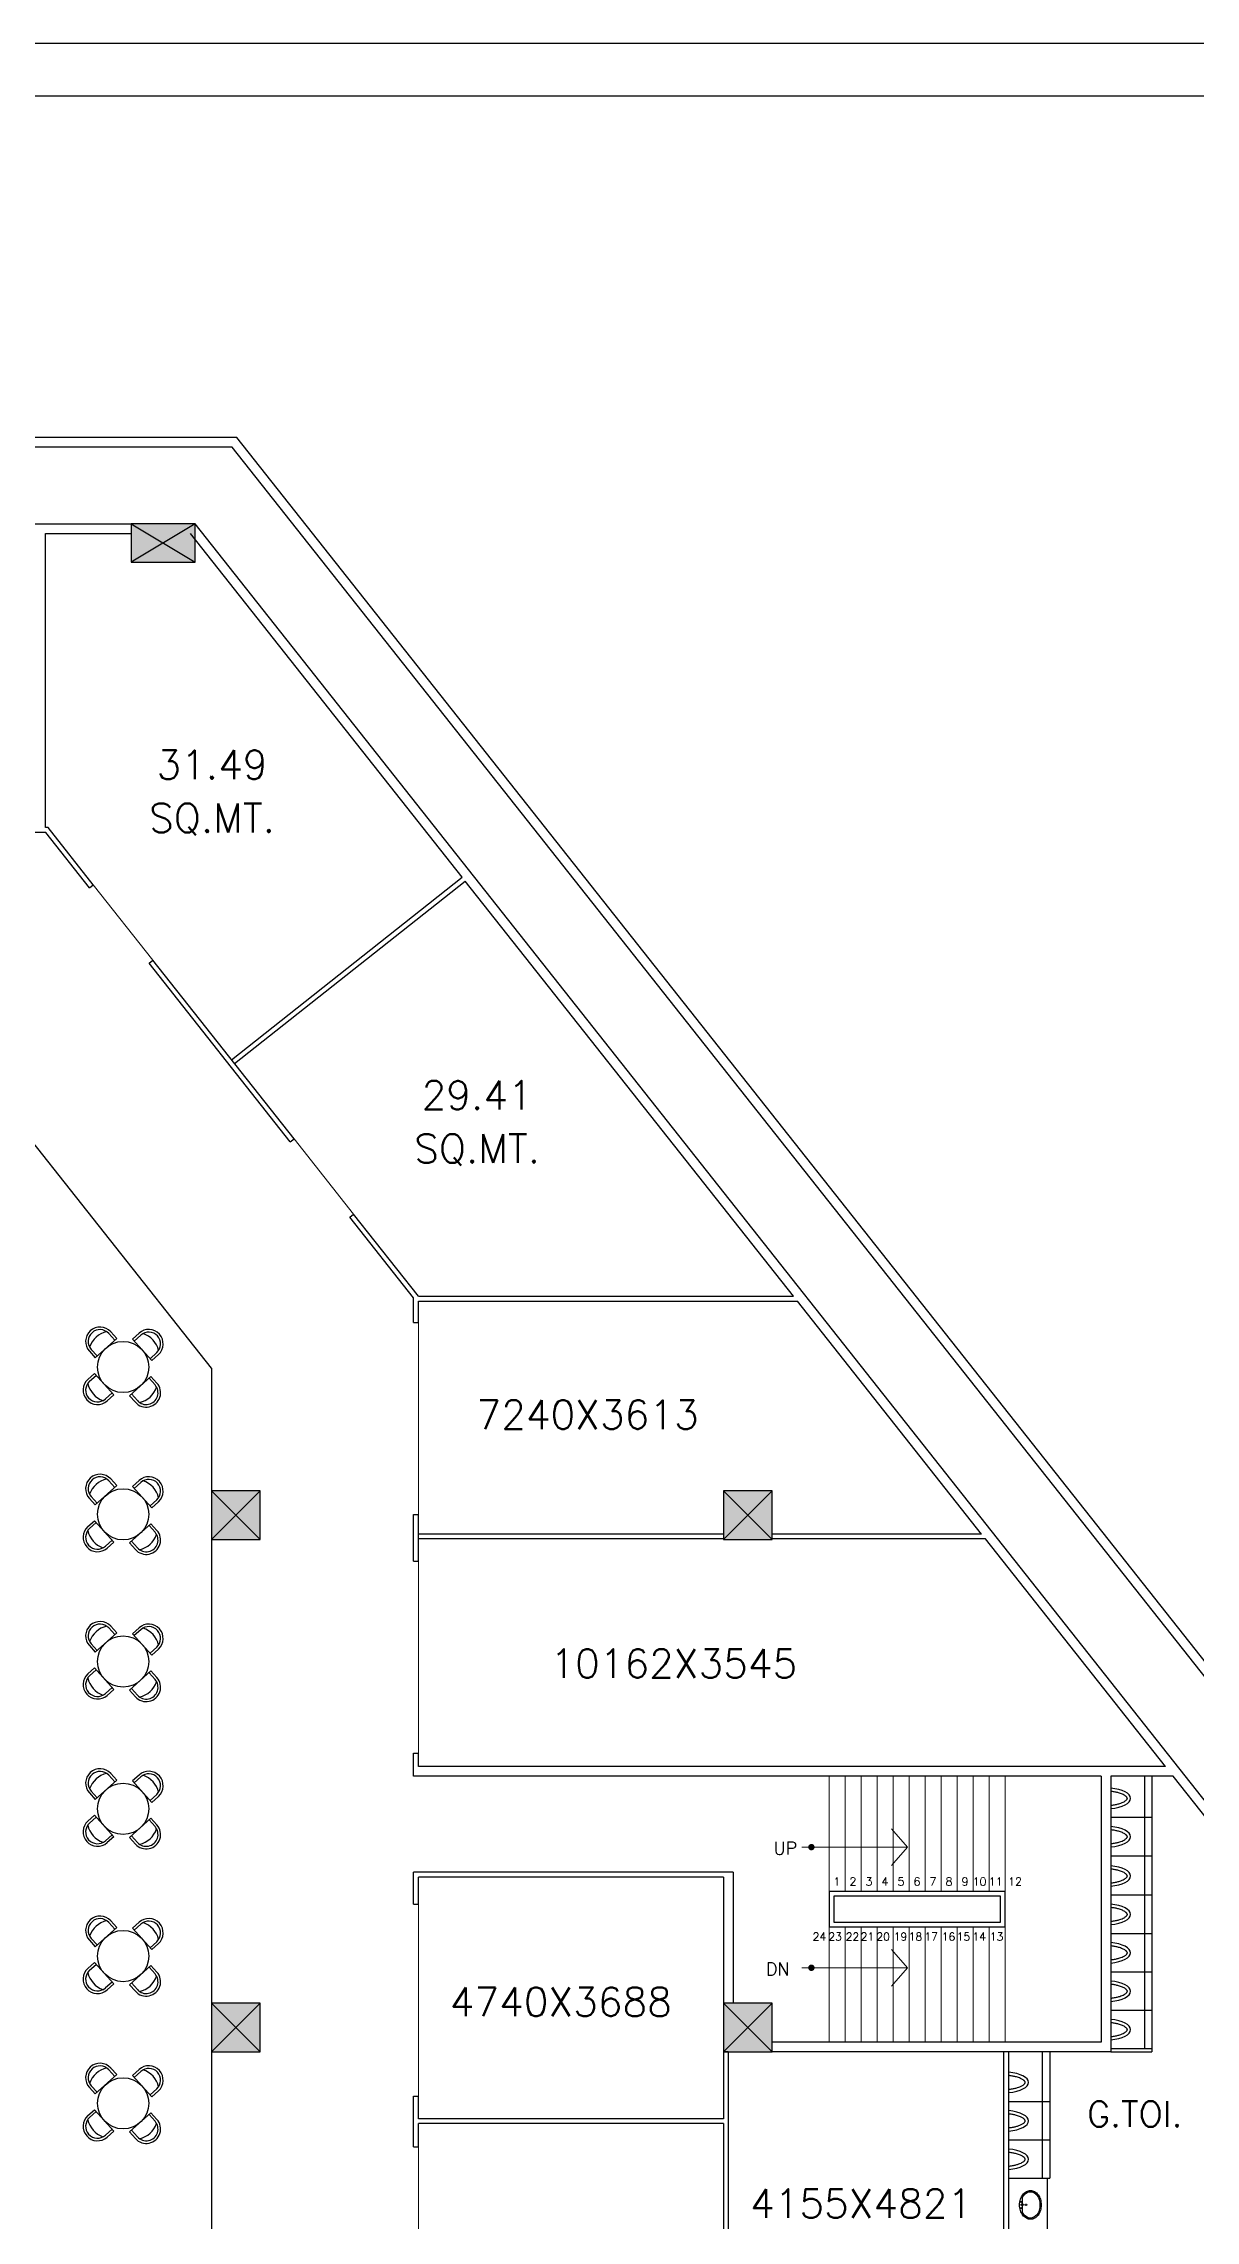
# Model space of a CAD drawing. Extents: x -14054 to 906348, y -36965 to 188562.
# Drawn here: x 605019 to 623013, y 105975 to 139976 of the extents above; entities that cross this region are included whole.
import ezdxf
from ezdxf.enums import TextEntityAlignment as Align

# ---------------------------------------------------------------- set-up
doc = ezdxf.new("R2010")
doc.units = 0
doc.header["$LTSCALE"] = 1000
doc.header["$MEASUREMENT"] = 0
for name, color, linetype in [('BOR', 5, 'CONTINUOUS'), ('COL', 5, 'CONTINUOUS'), ('COL-TX', 6, 'CONTINUOUS'), ('FUR', 1, 'CONTINUOUS'), ('INTERIOR', 1, 'CONTINUOUS'), ('SOLID', 252, 'CONTINUOUS')]:
    doc.layers.add(name, color=color, linetype=linetype)
for name, color, linetype, lineweight in [('STAIR', 4, 'CONTINUOUS', 15), ('TEXT', 3, 'CONTINUOUS', 15), ('WALL', 2, 'CONTINUOUS', 30), ('WIN', 6, 'CONTINUOUS', 9)]:
    doc.layers.add(name, color=color, linetype=linetype, lineweight=lineweight)
doc.styles.add('ROMAN', font='ROMANS')

# ---------------------------------------------------------------- blocks, each defined once
blk = doc.blocks.new('BASIN')
at = {"layer": 'FUR'}
for p, q in [((4.8, 0.1), (6.8, 0.4)), ((4.8, -0.3), (4.8, 0.1)), ((5.6, 6.3), (5.6, 0.2)), ((6.8, 0.4), (6.8, -0.6)), ((4.8, -0.3), (6.8, -0.6)), ((5.6, -0.4), (5.6, -6.5))]:
    blk.add_line(p, q, dxfattribs=at)
blk.add_lwpolyline([(-9.9, -0.1, -0.075445), (-9.2, 4.7, -0.085783), (-7.3, 8.4, -0.10607), (-4.2, 11.1, -0.126822), (-0.9, 11.9, -0.126822), (2.4, 11.1, -0.10607), (5.4, 8.4, -0.085783), (7.4, 4.7, -0.075445), (8.1, -0.1, -0.075445), (7.4, -4.8, -0.085783), (5.4, -8.6, -0.10607), (2.4, -11.2, -0.126822), (-0.9, -12.1, -0.126822), (-4.2, -11.2, -0.10607), (-7.3, -8.6, -0.085783), (-9.2, -4.8, -0.075445)], format="xyb", close=True, dxfattribs=at)
for points in [[(-8.9, -0.1, -0.075445), (-8.3, 4.4, -0.085783), (-6.5, 7.8, -0.10607), (-3.7, 10.2, -0.126822), (-0.9, 10.9, -0.126822), (1.9, 10.2, -0.10607), (4.6, 7.8, -0.038366), (5.6, 6.3, -0.075445)], [(5.6, -6.5, -0.038366), (4.6, -8, -0.10607), (1.9, -10.3, -0.126822), (-0.9, -11.1, -0.126822), (-3.7, -10.3, -0.10607), (-6.5, -8, -0.085783), (-8.3, -4.5, -0.075445), (-8.9, -0.1, -0.075445)]]:
    blk.add_lwpolyline(points, format="xyb", dxfattribs=at)
for centre, radius in [((2.7, -0.1), 0.65), ((6.9, 2.5), 0.399), ((6.9, 2.5), 0.332), ((6.9, -2.6), 0.399), ((6.9, -2.6), 0.348)]:
    blk.add_circle(centre, radius, dxfattribs=at)
blk = doc.blocks.new('*U46')
at = {"layer": 'SOLID'}
for points in [[(606386.34, 131874.15), (607386.34, 131874.15), (607386.34, 132474.15), (606386.34, 132474.15)], [(607640.34, 116609.15), (608400.34, 116609.15), (608400.34, 117369.15), (607640.34, 117369.15)], [(615640.34, 116609.15), (616400.34, 116609.15), (616400.34, 117369.15), (615640.34, 117369.15)], [(607640.34, 108609.15), (608400.34, 108609.15), (608400.34, 109369.15), (607640.34, 109369.15)], [(615640.34, 108609.15), (616400.34, 108609.15), (616400.34, 109369.15), (615640.34, 109369.15)]]:
    blk.add_hatch(color=256, dxfattribs=at).paths.add_polyline_path(points)
at = {"layer": 'BOR', "color": 2, "ltscale": 140}
for points in [[(551691.67, 139976.49), (551691.67, 60441.6), (659079.84, 60441.6), (659079.84, 139976.49)], [(658260.59, 61260.85), (552510.93, 61260.85), (552510.93, 139157.23), (658260.59, 139157.23)]]:
    blk.add_lwpolyline(points, close=True, dxfattribs=at)
at = {"layer": 'COL', "color": 7}
for p, q in [((607386.34, 132474.15), (606386.34, 131874.15)), ((606386.34, 132474.15), (607386.34, 131874.15)), ((608400.34, 117369.15), (607640.34, 116609.15)), ((607640.34, 117369.15), (608400.34, 116609.15)), ((616400.34, 117369.15), (615640.34, 116609.15)), ((615640.34, 117369.15), (616400.34, 116609.15)), ((608400.34, 109369.15), (607640.34, 108609.15)), ((607640.34, 109369.15), (608400.34, 108609.15)), ((616400.34, 109369.15), (615640.34, 108609.15)), ((615640.34, 109369.15), (616400.34, 108609.15))]:
    blk.add_line(p, q, dxfattribs=at)
at = {"layer": 'COL'}
for points in [[(606386.34, 131874.15), (607386.34, 131874.15), (607386.34, 132474.15), (606386.34, 132474.15)], [(607640.34, 116609.15), (608400.34, 116609.15), (608400.34, 117369.15), (607640.34, 117369.15)], [(615640.34, 116609.15), (616400.34, 116609.15), (616400.34, 117369.15), (615640.34, 117369.15)], [(607640.34, 108609.15), (608400.34, 108609.15), (608400.34, 109369.15), (607640.34, 109369.15)], [(615640.34, 108609.15), (616400.34, 108609.15), (616400.34, 109369.15), (615640.34, 109369.15)]]:
    blk.add_lwpolyline(points, close=True, dxfattribs=at)
at = {"layer": 'COL-TX'}
for p, q in [((622220.17, 108659.15), (622220.17, 112914.15)), ((622332.31, 112914.15), (622332.31, 108659.15)), ((620625.17, 106634.65), (620625.17, 108609.15)), ((620737.31, 108609.15), (620737.31, 106634.65))]:
    blk.add_line(p, q, dxfattribs=at)
for centre in [(621595.48, 112567.95), (621595.48, 111967.95), (621595.48, 111355.22), (621595.48, 110755.22), (621595.48, 110155.22), (621595.48, 109555.22), (621595.48, 108955.22), (620000.48, 108130.72), (620000.48, 107530.72), (620000.48, 106930.72)]:
    blk.add_ellipse(centre, major_axis=(-405.29, 0), ratio=0.4052305, start_param=1.80705951, end_param=4.47612579, dxfattribs=at)
for points in [[(621690.35, 112460.04), (621700.06, 112461.05), (621709.67, 112462.21), (621739.2, 112466.28), (621758.61, 112469.72), (621795.47, 112477.79), (621812.92, 112482.41), (621842.49, 112491.75), (621855.02, 112496.32), (621877.95, 112505.89), (621888.36, 112510.91), (621904.69, 112519.95), (621911.1, 112523.94), (621922.35, 112531.82), (621927.19, 112535.7), (621934.45, 112542.34), (621937.16, 112545.16), (621941.63, 112550.41), (621943.39, 112552.84), (621945.85, 112556.79), (621946.69, 112558.4), (621947.95, 112561.26), (621948.38, 112562.51), (621948.96, 112564.71), (621949.12, 112565.66), (621949.28, 112567.46), (621949.29, 112568.3), (621949.14, 112570.08), (621948.99, 112571.02), (621948.44, 112573.19), (621948.04, 112574.41), (621946.83, 112577.23), (621946.02, 112578.81), (621943.86, 112582.34), (621942.51, 112584.28), (621939.19, 112588.44), (621937.22, 112590.67), (621932.6, 112595.31), (621929.96, 112597.74), (621923.99, 112602.7), (621920.68, 112605.25), (621911.25, 112611.88), (621904.64, 112616), (621889.89, 112624.14), (621881.74, 112628.16), (621864.05, 112635.95), (621854.51, 112639.71), (621834.21, 112646.87), (621823.45, 112650.26), (621795.52, 112658.09), (621777.73, 112662.26), (621740.48, 112669.4), (621721.01, 112672.38), (621697.47, 112675.1), (621693.92, 112675.49), (621690.35, 112675.86)], [(621690.35, 111860.04), (621700.06, 111861.05), (621709.67, 111862.21), (621739.2, 111866.28), (621758.61, 111869.72), (621795.47, 111877.79), (621812.92, 111882.41), (621842.49, 111891.75), (621855.02, 111896.32), (621877.95, 111905.89), (621888.36, 111910.91), (621904.69, 111919.95), (621911.1, 111923.94), (621922.35, 111931.82), (621927.19, 111935.7), (621934.45, 111942.34), (621937.16, 111945.16), (621941.63, 111950.41), (621943.39, 111952.84), (621945.85, 111956.79), (621946.69, 111958.4), (621947.95, 111961.26), (621948.38, 111962.51), (621948.96, 111964.71), (621949.12, 111965.66), (621949.28, 111967.46), (621949.29, 111968.3), (621949.14, 111970.08), (621948.99, 111971.02), (621948.44, 111973.19), (621948.04, 111974.41), (621946.83, 111977.23), (621946.02, 111978.81), (621943.86, 111982.34), (621942.51, 111984.28), (621939.19, 111988.44), (621937.22, 111990.67), (621932.6, 111995.31), (621929.96, 111997.74), (621923.99, 112002.7), (621920.68, 112005.25), (621911.25, 112011.88), (621904.64, 112016), (621889.89, 112024.14), (621881.74, 112028.16), (621864.05, 112035.95), (621854.51, 112039.71), (621834.21, 112046.87), (621823.45, 112050.26), (621795.52, 112058.09), (621777.73, 112062.26), (621740.48, 112069.4), (621721.01, 112072.38), (621697.47, 112075.1), (621693.92, 112075.49), (621690.35, 112075.86)], [(621690.35, 111247.32), (621700.06, 111248.32), (621709.67, 111249.48), (621739.2, 111253.55), (621758.61, 111256.99), (621795.47, 111265.06), (621812.92, 111269.69), (621842.49, 111279.02), (621855.02, 111283.59), (621877.95, 111293.16), (621888.36, 111298.18), (621904.69, 111307.22), (621911.1, 111311.21), (621922.35, 111319.09), (621927.19, 111322.97), (621934.45, 111329.61), (621937.16, 111332.43), (621941.63, 111337.68), (621943.39, 111340.11), (621945.85, 111344.06), (621946.69, 111345.67), (621947.95, 111348.53), (621948.38, 111349.78), (621948.96, 111351.98), (621949.12, 111352.93), (621949.28, 111354.73), (621949.29, 111355.57), (621949.14, 111357.35), (621948.99, 111358.29), (621948.44, 111360.46), (621948.04, 111361.68), (621946.83, 111364.5), (621946.02, 111366.09), (621943.86, 111369.61), (621942.51, 111371.55), (621939.19, 111375.71), (621937.22, 111377.94), (621932.6, 111382.58), (621929.96, 111385.01), (621923.99, 111389.98), (621920.68, 111392.52), (621911.25, 111399.15), (621904.64, 111403.27), (621889.89, 111411.41), (621881.74, 111415.43), (621864.05, 111423.22), (621854.51, 111426.98), (621834.21, 111434.14), (621823.45, 111437.53), (621795.52, 111445.36), (621777.73, 111449.53), (621740.48, 111456.67), (621721.01, 111459.65), (621697.47, 111462.38), (621693.92, 111462.77), (621690.35, 111463.13)], [(621690.35, 110647.32), (621700.06, 110648.32), (621709.67, 110649.48), (621739.2, 110653.55), (621758.61, 110656.99), (621795.47, 110665.06), (621812.92, 110669.69), (621842.49, 110679.02), (621855.02, 110683.59), (621877.95, 110693.16), (621888.36, 110698.18), (621904.69, 110707.22), (621911.1, 110711.21), (621922.35, 110719.09), (621927.19, 110722.97), (621934.45, 110729.61), (621937.16, 110732.43), (621941.63, 110737.68), (621943.39, 110740.11), (621945.85, 110744.06), (621946.69, 110745.67), (621947.95, 110748.53), (621948.38, 110749.78), (621948.96, 110751.98), (621949.12, 110752.93), (621949.28, 110754.73), (621949.29, 110755.57), (621949.14, 110757.35), (621948.99, 110758.29), (621948.44, 110760.46), (621948.04, 110761.68), (621946.83, 110764.5), (621946.02, 110766.09), (621943.86, 110769.61), (621942.51, 110771.55), (621939.19, 110775.71), (621937.22, 110777.94), (621932.6, 110782.58), (621929.96, 110785.01), (621923.99, 110789.98), (621920.68, 110792.52), (621911.25, 110799.15), (621904.64, 110803.27), (621889.89, 110811.41), (621881.74, 110815.43), (621864.05, 110823.22), (621854.51, 110826.98), (621834.21, 110834.14), (621823.45, 110837.53), (621795.52, 110845.36), (621777.73, 110849.53), (621740.48, 110856.67), (621721.01, 110859.65), (621697.47, 110862.38), (621693.92, 110862.77), (621690.35, 110863.13)], [(621690.35, 110047.32), (621700.06, 110048.32), (621709.67, 110049.48), (621739.2, 110053.55), (621758.61, 110056.99), (621795.47, 110065.06), (621812.92, 110069.69), (621842.49, 110079.02), (621855.02, 110083.59), (621877.95, 110093.16), (621888.36, 110098.18), (621904.69, 110107.22), (621911.1, 110111.21), (621922.35, 110119.09), (621927.19, 110122.97), (621934.45, 110129.61), (621937.16, 110132.43), (621941.63, 110137.68), (621943.39, 110140.11), (621945.85, 110144.06), (621946.69, 110145.67), (621947.95, 110148.53), (621948.38, 110149.78), (621948.96, 110151.98), (621949.12, 110152.93), (621949.28, 110154.73), (621949.29, 110155.57), (621949.14, 110157.35), (621948.99, 110158.29), (621948.44, 110160.46), (621948.04, 110161.68), (621946.83, 110164.5), (621946.02, 110166.09), (621943.86, 110169.61), (621942.51, 110171.55), (621939.19, 110175.71), (621937.22, 110177.94), (621932.6, 110182.58), (621929.96, 110185.01), (621923.99, 110189.98), (621920.68, 110192.52), (621911.25, 110199.15), (621904.64, 110203.27), (621889.89, 110211.41), (621881.74, 110215.43), (621864.05, 110223.22), (621854.51, 110226.98), (621834.21, 110234.14), (621823.45, 110237.53), (621795.52, 110245.36), (621777.73, 110249.53), (621740.48, 110256.67), (621721.01, 110259.65), (621697.47, 110262.38), (621693.92, 110262.77), (621690.35, 110263.13)], [(621690.35, 109447.32), (621700.06, 109448.32), (621709.67, 109449.48), (621739.2, 109453.55), (621758.61, 109456.99), (621795.47, 109465.06), (621812.92, 109469.69), (621842.49, 109479.02), (621855.02, 109483.59), (621877.95, 109493.16), (621888.36, 109498.18), (621904.69, 109507.22), (621911.1, 109511.21), (621922.35, 109519.09), (621927.19, 109522.97), (621934.45, 109529.61), (621937.16, 109532.43), (621941.63, 109537.68), (621943.39, 109540.11), (621945.85, 109544.06), (621946.69, 109545.67), (621947.95, 109548.53), (621948.38, 109549.78), (621948.96, 109551.98), (621949.12, 109552.93), (621949.28, 109554.73), (621949.29, 109555.57), (621949.14, 109557.35), (621948.99, 109558.29), (621948.44, 109560.46), (621948.04, 109561.68), (621946.83, 109564.5), (621946.02, 109566.09), (621943.86, 109569.61), (621942.51, 109571.55), (621939.19, 109575.71), (621937.22, 109577.94), (621932.6, 109582.58), (621929.96, 109585.01), (621923.99, 109589.98), (621920.68, 109592.52), (621911.25, 109599.15), (621904.64, 109603.27), (621889.89, 109611.41), (621881.74, 109615.43), (621864.05, 109623.22), (621854.51, 109626.98), (621834.21, 109634.14), (621823.45, 109637.53), (621795.52, 109645.36), (621777.73, 109649.53), (621740.48, 109656.67), (621721.01, 109659.65), (621697.47, 109662.38), (621693.92, 109662.77), (621690.35, 109663.13)], [(621690.35, 108847.32), (621700.06, 108848.32), (621709.67, 108849.48), (621739.2, 108853.55), (621758.61, 108856.99), (621795.47, 108865.06), (621812.92, 108869.69), (621842.49, 108879.02), (621855.02, 108883.59), (621877.95, 108893.16), (621888.36, 108898.18), (621904.69, 108907.22), (621911.1, 108911.21), (621922.35, 108919.09), (621927.19, 108922.97), (621934.45, 108929.61), (621937.16, 108932.43), (621941.63, 108937.68), (621943.39, 108940.11), (621945.85, 108944.06), (621946.69, 108945.67), (621947.95, 108948.53), (621948.38, 108949.78), (621948.96, 108951.98), (621949.12, 108952.93), (621949.28, 108954.73), (621949.29, 108955.57), (621949.14, 108957.35), (621948.99, 108958.29), (621948.44, 108960.46), (621948.04, 108961.68), (621946.83, 108964.5), (621946.02, 108966.09), (621943.86, 108969.61), (621942.51, 108971.55), (621939.19, 108975.71), (621937.22, 108977.94), (621932.6, 108982.58), (621929.96, 108985.01), (621923.99, 108989.98), (621920.68, 108992.52), (621911.25, 108999.15), (621904.64, 109003.27), (621889.89, 109011.41), (621881.74, 109015.43), (621864.05, 109023.22), (621854.51, 109026.98), (621834.21, 109034.14), (621823.45, 109037.53), (621795.52, 109045.36), (621777.73, 109049.53), (621740.48, 109056.67), (621721.01, 109059.65), (621697.47, 109062.38), (621693.92, 109062.77), (621690.35, 109063.13)], [(620095.35, 108022.82), (620105.06, 108023.82), (620114.67, 108024.98), (620144.2, 108029.05), (620163.61, 108032.49), (620200.47, 108040.56), (620217.92, 108045.18), (620247.49, 108054.52), (620260.02, 108059.09), (620282.95, 108068.66), (620293.36, 108073.68), (620309.69, 108082.72), (620316.1, 108086.71), (620327.35, 108094.59), (620332.19, 108098.47), (620339.45, 108105.11), (620342.16, 108107.93), (620346.63, 108113.18), (620348.39, 108115.61), (620350.85, 108119.56), (620351.69, 108121.17), (620352.95, 108124.03), (620353.38, 108125.28), (620353.96, 108127.48), (620354.12, 108128.43), (620354.28, 108130.23), (620354.29, 108131.07), (620354.14, 108132.85), (620353.99, 108133.79), (620353.44, 108135.96), (620353.04, 108137.18), (620351.83, 108140), (620351.02, 108141.59), (620348.86, 108145.11), (620347.51, 108147.05), (620344.19, 108151.21), (620342.22, 108153.44), (620337.6, 108158.08), (620334.96, 108160.51), (620328.99, 108165.47), (620325.68, 108168.02), (620316.25, 108174.65), (620309.64, 108178.77), (620294.89, 108186.91), (620286.74, 108190.93), (620269.05, 108198.72), (620259.51, 108202.48), (620239.21, 108209.64), (620228.45, 108213.03), (620200.52, 108220.86), (620182.73, 108225.03), (620145.48, 108232.17), (620126.01, 108235.15), (620102.47, 108237.88), (620098.92, 108238.26), (620095.35, 108238.63)], [(620095.35, 107422.82), (620105.06, 107423.82), (620114.67, 107424.98), (620144.2, 107429.05), (620163.61, 107432.49), (620200.47, 107440.56), (620217.92, 107445.18), (620247.49, 107454.52), (620260.02, 107459.09), (620282.95, 107468.66), (620293.36, 107473.68), (620309.69, 107482.72), (620316.1, 107486.71), (620327.35, 107494.59), (620332.19, 107498.47), (620339.45, 107505.11), (620342.16, 107507.93), (620346.63, 107513.18), (620348.39, 107515.61), (620350.85, 107519.56), (620351.69, 107521.17), (620352.95, 107524.03), (620353.38, 107525.28), (620353.96, 107527.48), (620354.12, 107528.43), (620354.28, 107530.23), (620354.29, 107531.07), (620354.14, 107532.85), (620353.99, 107533.79), (620353.44, 107535.96), (620353.04, 107537.18), (620351.83, 107540), (620351.02, 107541.59), (620348.86, 107545.11), (620347.51, 107547.05), (620344.19, 107551.21), (620342.22, 107553.44), (620337.6, 107558.08), (620334.96, 107560.51), (620328.99, 107565.47), (620325.68, 107568.02), (620316.25, 107574.65), (620309.64, 107578.77), (620294.89, 107586.91), (620286.74, 107590.93), (620269.05, 107598.72), (620259.51, 107602.48), (620239.21, 107609.64), (620228.45, 107613.03), (620200.52, 107620.86), (620182.73, 107625.03), (620145.48, 107632.17), (620126.01, 107635.15), (620102.47, 107637.88), (620098.92, 107638.26), (620095.35, 107638.63)], [(620095.35, 106822.82), (620105.06, 106823.82), (620114.67, 106824.98), (620144.2, 106829.05), (620163.61, 106832.49), (620200.47, 106840.56), (620217.92, 106845.18), (620247.49, 106854.52), (620260.02, 106859.09), (620282.95, 106868.66), (620293.36, 106873.68), (620309.69, 106882.72), (620316.1, 106886.71), (620327.35, 106894.59), (620332.19, 106898.47), (620339.45, 106905.11), (620342.16, 106907.93), (620346.63, 106913.18), (620348.39, 106915.61), (620350.85, 106919.56), (620351.69, 106921.17), (620352.95, 106924.03), (620353.38, 106925.28), (620353.96, 106927.48), (620354.12, 106928.43), (620354.28, 106930.23), (620354.29, 106931.07), (620354.14, 106932.85), (620353.99, 106933.79), (620353.44, 106935.96), (620353.04, 106937.18), (620351.83, 106940), (620351.02, 106941.59), (620348.86, 106945.11), (620347.51, 106947.05), (620344.19, 106951.21), (620342.22, 106953.44), (620337.6, 106958.08), (620334.96, 106960.51), (620328.99, 106965.47), (620325.68, 106968.02), (620316.25, 106974.65), (620309.64, 106978.77), (620294.89, 106986.91), (620286.74, 106990.93), (620269.05, 106998.72), (620259.51, 107002.48), (620239.21, 107009.64), (620228.45, 107013.03), (620200.52, 107020.86), (620182.73, 107025.03), (620145.48, 107032.17), (620126.01, 107035.15), (620102.47, 107037.88), (620098.92, 107038.26), (620095.35, 107038.63)]]:
    blk.add_open_spline(points, degree=3, knots=[1.82051978, 1.82051978, 1.82051978, 1.82051978, 1.89911967, 1.89911967, 2.06591067, 2.06591067, 2.23270168, 2.23270168, 2.37119035, 2.37119035, 2.50967902, 2.50967902, 2.61696195, 2.61696195, 2.72424488, 2.72424488, 2.80940476, 2.80940476, 2.89456465, 2.89456465, 2.96453959, 2.96453959, 3.03451453, 3.03451453, 3.10448947, 3.10448947, 3.17446442, 3.17446442, 3.24443936, 3.24443936, 3.3144143, 3.3144143, 3.38438925, 3.38438925, 3.45436419, 3.45436419, 3.52433913, 3.52433913, 3.59431408, 3.59431408, 3.66428902, 3.66428902, 3.7750122, 3.7750122, 3.88573538, 3.88573538, 3.99645855, 3.99645855, 4.10718173, 4.10718173, 4.27049374, 4.27049374, 4.43380575, 4.43380575, 4.46266553, 4.46266553, 4.46266553, 4.46266553], dxfattribs=at)
at = {"layer": 'INTERIOR'}
for p, q in [((605827.8, 119450.94), (606161.65, 119752.67)), ((606408.77, 119739.18), (606710.5, 119405.33)), ((605814.9, 119204.34), (606115.46, 118869.43)), ((606362.64, 118857.06), (606697.55, 119157.62)), ((605827.8, 117150.94), (606161.65, 117452.67)), ((606408.77, 117439.18), (606710.5, 117105.33)), ((605814.9, 116904.34), (606115.46, 116569.43)), ((606362.64, 116557.06), (606697.55, 116857.62)), ((605827.8, 114850.94), (606161.65, 115152.67)), ((606408.77, 115139.18), (606710.5, 114805.33)), ((605814.9, 114604.34), (606115.46, 114269.43)), ((606362.64, 114257.06), (606697.55, 114557.62)), ((605827.8, 112550.94), (606161.65, 112852.67)), ((606408.77, 112839.18), (606710.5, 112505.33)), ((605814.9, 112304.34), (606115.46, 111969.43)), ((606362.64, 111957.06), (606697.55, 112257.62)), ((605827.8, 110250.94), (606161.65, 110552.67)), ((606408.77, 110539.18), (606710.5, 110205.33)), ((605814.9, 110004.34), (606115.46, 109669.43)), ((606362.64, 109657.06), (606697.55, 109957.62)), ((605827.8, 107950.94), (606161.65, 108252.67)), ((606408.77, 108239.18), (606710.5, 107905.33)), ((605814.9, 107704.34), (606115.46, 107369.43)), ((606362.64, 107357.06), (606697.55, 107657.62))]:
    blk.add_line(p, q, dxfattribs=at)
at = {"layer": 'INTERIOR', "color": 8}
for p, q in [((606131.84, 119725.73), (606037.87, 119828.96)), ((606537.97, 119802.46), (606435.71, 119709.38)), ((605764.52, 119580.13), (605857.61, 119477.88)), ((606683.56, 119435.14), (606786.8, 119529.11)), ((605738.49, 119082.45), (605841.74, 119174.44)), ((606667.64, 119130.79), (606760.51, 119026.55)), ((606088.62, 118899.34), (605984.39, 118806.47)), ((606484.53, 118780.66), (606392.54, 118883.9)), ((606131.84, 117425.73), (606037.87, 117528.96)), ((606537.97, 117502.46), (606435.71, 117409.38)), ((605764.52, 117280.13), (605857.61, 117177.88)), ((606683.56, 117135.14), (606786.8, 117229.11)), ((605738.49, 116782.45), (605841.74, 116874.44)), ((606667.64, 116830.79), (606760.51, 116726.55)), ((606088.62, 116599.34), (605984.39, 116506.47)), ((606484.53, 116480.66), (606392.54, 116583.9)), ((605764.52, 114980.13), (605857.61, 114877.88)), ((606131.84, 115125.73), (606037.87, 115228.96)), ((606537.97, 115202.46), (606435.71, 115109.38)), ((606683.56, 114835.14), (606786.8, 114929.11)), ((605738.49, 114482.45), (605841.74, 114574.44)), ((606088.62, 114299.34), (605984.39, 114206.47)), ((606484.53, 114180.66), (606392.54, 114283.9)), ((606667.64, 114530.79), (606760.51, 114426.55)), ((606131.84, 112825.73), (606037.87, 112928.96)), ((606537.97, 112902.46), (606435.71, 112809.38)), ((605764.52, 112680.13), (605857.61, 112577.88)), ((606683.56, 112535.14), (606786.8, 112629.11)), ((605738.49, 112182.45), (605841.74, 112274.44)), ((606667.64, 112230.79), (606760.51, 112126.55)), ((606088.62, 111999.34), (605984.39, 111906.47)), ((606484.53, 111880.66), (606392.54, 111983.9)), ((606131.84, 110525.73), (606037.87, 110628.96)), ((606537.97, 110602.46), (606435.71, 110509.38)), ((605764.52, 110380.13), (605857.61, 110277.88)), ((606683.56, 110235.14), (606786.8, 110329.11)), ((605738.49, 109882.45), (605841.74, 109974.44)), ((606667.64, 109930.79), (606760.51, 109826.55)), ((606088.62, 109699.34), (605984.39, 109606.47)), ((606484.53, 109580.66), (606392.54, 109683.9)), ((606131.84, 108225.73), (606037.87, 108328.96)), ((606537.97, 108302.46), (606435.71, 108209.38)), ((605764.52, 108080.13), (605857.61, 107977.88)), ((606683.56, 107935.14), (606786.8, 108029.11)), ((605738.49, 107582.45), (605841.74, 107674.44)), ((606667.64, 107630.79), (606760.51, 107526.55)), ((606088.62, 107399.34), (605984.39, 107306.47)), ((606484.53, 107280.66), (606392.54, 107383.9))]:
    blk.add_line(p, q, dxfattribs=at)
at = {"layer": 'INTERIOR', "color": 1}
for p, q in [((606161.65, 119752.67), (606067.58, 119856.01)), ((606510.92, 119832.17), (606408.77, 119739.18)), ((605734.81, 119553.09), (605827.8, 119450.94)), ((606710.5, 119405.33), (606813.84, 119499.4)), ((605711.76, 119112.45), (605814.9, 119204.34)), ((606697.55, 119157.62), (606790.51, 119053.28)), ((606115.46, 118869.43), (606011.12, 118776.47)), ((606454.53, 118753.93), (606362.64, 118857.06)), ((606161.65, 117452.67), (606067.58, 117556.01)), ((606510.92, 117532.17), (606408.77, 117439.18)), ((605734.81, 117253.09), (605827.8, 117150.94)), ((606710.5, 117105.33), (606813.84, 117199.4)), ((605711.76, 116812.45), (605814.9, 116904.34)), ((606697.55, 116857.62), (606790.51, 116753.28)), ((606115.46, 116569.43), (606011.12, 116476.47)), ((606454.53, 116453.93), (606362.64, 116557.06)), ((605734.81, 114953.09), (605827.8, 114850.94)), ((606161.65, 115152.67), (606067.58, 115256.01)), ((606510.92, 115232.17), (606408.77, 115139.18)), ((605711.76, 114512.45), (605814.9, 114604.34)), ((606710.5, 114805.33), (606813.84, 114899.4)), ((606115.46, 114269.43), (606011.12, 114176.47)), ((606454.53, 114153.93), (606362.64, 114257.06)), ((606697.55, 114557.62), (606790.51, 114453.28)), ((606161.65, 112852.67), (606067.58, 112956.01)), ((606510.92, 112932.17), (606408.77, 112839.18)), ((605734.81, 112653.09), (605827.8, 112550.94)), ((606710.5, 112505.33), (606813.84, 112599.4)), ((605711.76, 112212.45), (605814.9, 112304.34)), ((606697.55, 112257.62), (606790.51, 112153.28)), ((606115.46, 111969.43), (606011.12, 111876.47)), ((606454.53, 111853.93), (606362.64, 111957.06)), ((606161.65, 110552.67), (606067.58, 110656.01)), ((606510.92, 110632.17), (606408.77, 110539.18)), ((605734.81, 110353.09), (605827.8, 110250.94)), ((606710.5, 110205.33), (606813.84, 110299.4)), ((605711.76, 109912.45), (605814.9, 110004.34)), ((606697.55, 109957.62), (606790.51, 109853.28)), ((606115.46, 109669.43), (606011.12, 109576.47)), ((606454.53, 109553.93), (606362.64, 109657.06)), ((606161.65, 108252.67), (606067.58, 108356.01)), ((606510.92, 108332.17), (606408.77, 108239.18)), ((605734.81, 108053.09), (605827.8, 107950.94)), ((606710.5, 107905.33), (606813.84, 107999.4)), ((605711.76, 107612.45), (605814.9, 107704.34)), ((606697.55, 107657.62), (606790.51, 107553.28)), ((606115.46, 107369.43), (606011.12, 107276.47)), ((606454.53, 107253.93), (606362.64, 107357.06))]:
    blk.add_line(p, q, dxfattribs=at)
at = {"layer": 'INTERIOR'}
for centre in [(606262.41, 119304.57), (606262.41, 117004.57), (606262.41, 114704.57), (606262.41, 112404.57), (606262.41, 110104.57), (606262.41, 107804.57)]:
    blk.add_circle(centre, 400, dxfattribs=at)
at = {"layer": 'INTERIOR', "color": 1}
for centre, start, end in [((605901.19, 119704.55), 42.311733, 222.311733), ((606662.38, 119665.79), 312.311733, 132.311733), ((605861.44, 118944.46), 131.700554, 311.700554), ((606622.52, 118903.6), 221.700554, 41.700554), ((605901.19, 117404.55), 42.311733, 222.311733), ((606662.38, 117365.79), 312.311733, 132.311733), ((605861.44, 116644.46), 131.700554, 311.700554), ((606622.52, 116603.6), 221.700554, 41.700554), ((605901.19, 115104.55), 42.311733, 222.311733), ((606662.38, 115065.79), 312.311733, 132.311733), ((605861.44, 114344.46), 131.700554, 311.700554), ((606622.52, 114303.6), 221.700554, 41.700554), ((605901.19, 112804.55), 42.311733, 222.311733), ((606662.38, 112765.79), 312.311733, 132.311733), ((605861.44, 112044.46), 131.700554, 311.700554), ((606622.52, 112003.6), 221.700554, 41.700554), ((605901.19, 110504.55), 42.311733, 222.311733), ((606662.38, 110465.79), 312.311733, 132.311733), ((605861.44, 109744.46), 131.700554, 311.700554), ((606622.52, 109703.6), 221.700554, 41.700554), ((605901.19, 108204.55), 42.311733, 222.311733), ((606662.38, 108165.79), 312.311733, 132.311733), ((605861.44, 107444.46), 131.700554, 311.700554), ((606622.52, 107403.6), 221.700554, 41.700554)]:
    blk.add_arc(centre, 225, start, end, dxfattribs=at)
at = {"layer": 'INTERIOR', "color": 8}
for centre, radius, start, end in [((605901.19, 119704.55), 184.82, 42.311733, 222.311733), ((606093.92, 119492.83), 376.18, 103.824075, 160.799391), ((606662.38, 119665.79), 184.82, 312.311733, 132.311733), ((606450.67, 119473.06), 376.18, 13.824075, 70.799391), ((605861.44, 118944.46), 184.82, 131.700554, 311.700554), ((606075.2, 119134.91), 376.18, 193.212896, 250.188211), ((606622.52, 118903.6), 184.82, 221.700554, 41.700554), ((606432.07, 119117.36), 376.18, 283.212896, 340.188211), ((605901.19, 117404.55), 184.82, 42.311733, 222.311733), ((606093.92, 117192.83), 376.18, 103.824075, 160.799391), ((606662.38, 117365.79), 184.82, 312.311733, 132.311733), ((606450.67, 117173.06), 376.18, 13.824075, 70.799391), ((605861.44, 116644.46), 184.82, 131.700554, 311.700554), ((606075.2, 116834.91), 376.18, 193.212896, 250.188211), ((606622.52, 116603.6), 184.82, 221.700554, 41.700554), ((606432.07, 116817.36), 376.18, 283.212896, 340.188211), ((605901.19, 115104.55), 184.82, 42.311733, 222.311733), ((606093.92, 114892.83), 376.18, 103.824075, 160.799391), ((606662.38, 115065.79), 184.82, 312.311733, 132.311733), ((606450.67, 114873.06), 376.18, 13.824075, 70.799391), ((605861.44, 114344.46), 184.82, 131.700554, 311.700554), ((606075.2, 114534.91), 376.18, 193.212896, 250.188211), ((606622.52, 114303.6), 184.82, 221.700554, 41.700554), ((606432.07, 114517.36), 376.18, 283.212896, 340.188211), ((605901.19, 112804.55), 184.82, 42.311733, 222.311733), ((606093.92, 112592.83), 376.18, 103.824075, 160.799391), ((606662.38, 112765.79), 184.82, 312.311733, 132.311733), ((606450.67, 112573.06), 376.18, 13.824075, 70.799391), ((605861.44, 112044.46), 184.82, 131.700554, 311.700554), ((606075.2, 112234.91), 376.18, 193.212896, 250.188211), ((606622.52, 112003.6), 184.82, 221.700554, 41.700554), ((606432.07, 112217.36), 376.18, 283.212896, 340.188211), ((605901.19, 110504.55), 184.82, 42.311733, 222.311733), ((606093.92, 110292.83), 376.18, 103.824075, 160.799391), ((606662.38, 110465.79), 184.82, 312.311733, 132.311733), ((606450.67, 110273.06), 376.18, 13.824075, 70.799391), ((605861.44, 109744.46), 184.82, 131.700554, 311.700554), ((606075.2, 109934.91), 376.18, 193.212896, 250.188211), ((606622.52, 109703.6), 184.82, 221.700554, 41.700554), ((606432.07, 109917.36), 376.18, 283.212896, 340.188211), ((605901.19, 108204.55), 184.82, 42.311733, 222.311733), ((606093.92, 107992.83), 376.18, 103.824075, 160.799391), ((606662.38, 108165.79), 184.82, 312.311733, 132.311733), ((606450.67, 107973.06), 376.18, 13.824075, 70.799391), ((605861.44, 107444.46), 184.82, 131.700554, 311.700554), ((606075.2, 107634.91), 376.18, 193.212896, 250.188211), ((606622.52, 107403.6), 184.82, 221.700554, 41.700554), ((606432.07, 107617.36), 376.18, 283.212896, 340.188211)]:
    blk.add_arc(centre, radius, start, end, dxfattribs=at)
at = {"layer": 'STAIR'}
for p, q in [((617290.34, 112914.15), (617290.34, 111114.15)), ((617540.34, 112914.15), (617540.34, 111114.15)), ((617790.34, 112914.15), (617790.34, 111114.15)), ((618040.34, 112914.15), (618040.34, 111114.15)), ((618290.34, 112914.15), (618290.34, 111114.15)), ((618540.34, 112914.15), (618540.34, 111114.15)), ((618790.34, 112914.15), (618790.34, 111114.15)), ((619040.34, 112914.15), (619040.34, 111114.15)), ((619290.34, 112914.15), (619290.34, 111114.15)), ((619540.34, 112914.15), (619540.34, 111114.15)), ((619790.34, 112914.15), (619790.34, 111114.15)), ((620040.34, 112914.15), (620040.34, 111114.15)), ((617290.34, 110559.15), (617290.34, 108759.15)), ((617540.34, 110559.15), (617540.34, 108759.15)), ((617790.34, 110559.15), (617790.34, 108759.15)), ((618040.34, 110559.15), (618040.34, 108759.15)), ((618290.34, 110559.15), (618290.34, 108759.15)), ((618540.34, 110559.15), (618540.34, 108759.15)), ((618790.34, 110559.15), (618790.34, 108759.15)), ((619040.34, 110559.15), (619040.34, 108759.15)), ((619290.34, 110559.15), (619290.34, 108759.15)), ((619540.34, 110559.15), (619540.34, 108759.15)), ((619790.34, 110559.15), (619790.34, 108759.15)), ((620040.34, 110559.15), (620040.34, 108759.15))]:
    blk.add_line(p, q, dxfattribs=at)
at = {"layer": 'STAIR', "linetype": 'Continuous'}
for p, q in [((618513.8, 111805.68), (616863.8, 111805.68)), ((618513.8, 109921.82), (616863.8, 109921.82))]:
    blk.add_line(p, q, dxfattribs=at)
for points in [[(618263.8, 111518), (618513.8, 111805.68), (618263.8, 112093.36)], [(618263.8, 109634.14), (618513.8, 109921.82), (618263.8, 110209.5)]]:
    blk.add_lwpolyline(points, dxfattribs=at)
at = {"layer": 'STAIR', "linetype": 'Continuous', "const_width": 50}
for points in [[(616988.8, 111805.68, 1), (617038.8, 111805.68, 1)], [(616988.8, 109921.82, 1), (617038.8, 109921.82, 1)]]:
    blk.add_lwpolyline(points, format="xyb", close=True, dxfattribs=at)
at = {"layer": 'WALL'}
for p, q in [((608040.14, 133824.15), (583659.96, 133824.15)), ((607967.53, 133674.15), (583690.92, 133674.15)), ((625772.45, 111159.66), (607967.53, 133674.15)), ((625845.06, 111309.66), (608040.14, 133824.15)), ((605048.26, 127729.15), (605048.26, 132324.15)), ((605053.3, 127654.15), (603775.98, 127654.15)), ((605089.61, 127729.15), (605048.26, 127729.15)), ((605736.73, 126789.95), (605795.56, 126836.48)), ((607956.04, 124104.52), (611560.22, 126954.78)), ((608002.56, 124045.7), (611606.74, 126895.95)), ((606667.17, 125613.4), (606726, 125659.92)), ((608873.14, 122823.94), (608931.96, 122870.46)), ((609803.58, 121647.39), (609862.41, 121693.91)), ((610800.34, 120001.63), (610800.34, 120386.97)), ((610878.36, 120409.23), (616736.57, 120409.23)), ((610875.34, 120334.23), (616795.88, 120334.23)), ((610875.34, 120001.63), (610875.34, 120334.23)), ((610800.34, 120001.63), (610875.34, 120001.63)), ((607640.34, 119288.47), (607640.34, 117369.15)), ((610800.34, 117001.63), (610875.34, 117001.63)), ((610800.34, 116272.96), (610800.34, 117001.63)), ((610875.34, 116272.96), (610875.34, 117001.63)), ((615640.34, 116696.65), (610875.34, 116696.65)), ((619672.55, 116696.65), (616400.34, 116696.65)), ((607640.34, 116609.15), (607640.34, 109369.15)), ((615640.34, 116621.65), (610875.34, 116621.65)), ((619731.86, 116621.65), (616387.84, 116621.65)), ((610800.34, 116272.96), (610875.34, 116272.96)), ((610800.34, 112914.15), (610800.34, 113272.96)), ((610800.34, 113272.96), (610875.34, 113272.96)), ((610875.34, 113064.15), (610875.34, 113272.96)), ((621540.34, 112914.15), (610800.34, 112914.15)), ((622545.21, 113064.15), (610875.34, 113064.15)), ((621540.34, 112914.15), (621540.34, 108759.15)), ((622663.83, 112914.15), (621690.34, 112914.15)), ((621690.34, 112914.15), (621690.34, 108609.15)), ((621690.34, 112271.88), (622332.31, 112271.88)), ((621690.34, 111671.88), (622332.31, 111671.88)), ((615640.34, 111414.15), (610800.34, 111414.15)), ((610800.34, 110913.92), (610800.34, 111414.15)), ((615640.34, 111339.15), (610875.34, 111339.15)), ((610875.34, 110913.92), (610875.34, 111339.15)), ((615790.34, 111414.15), (615640.34, 111414.15)), ((615640.34, 111339.15), (615640.34, 109369.15)), ((615790.34, 111414.15), (615790.34, 109369.15)), ((610800.34, 110913.92), (610875.34, 110913.92)), ((621690.34, 111059.15), (622332.31, 111059.15)), ((621690.34, 110459.15), (622332.31, 110459.15)), ((621690.34, 109859.15), (622332.31, 109859.15)), ((621690.34, 109859.15), (622332.31, 109859.15)), ((621690.34, 109259.15), (622332.31, 109259.15)), ((607640.34, 108609.15), (607640.34, 101369.15)), ((615715.34, 108609.15), (615640.34, 108609.15)), ((615640.34, 108609.15), (615640.34, 107563.69)), ((615715.34, 108609.15), (615715.34, 103713.22)), ((621540.34, 108759.15), (616400.34, 108759.15)), ((621690.34, 108609.15), (616400.34, 108609.15)), ((620020.34, 103713.22), (620020.34, 108609.15)), ((620095.34, 103713.22), (620095.34, 108609.15)), ((621690.34, 108659.15), (622332.31, 108659.15)), ((621690.34, 108609.15), (622332.31, 108609.15)), ((622332.31, 108659.15), (622332.31, 108609.15)), ((610800.34, 107913.92), (610875.34, 107913.92)), ((610800.34, 107125.22), (610800.34, 107913.92)), ((610875.34, 107563.69), (610875.34, 107913.92)), ((620095.34, 107834.65), (620737.31, 107834.65)), ((615640.34, 107563.69), (610875.34, 107563.69)), ((615640.34, 107488.69), (610875.34, 107488.69)), ((610875.34, 107125.22), (610875.34, 107488.69)), ((615640.34, 107488.69), (615640.34, 103713.22)), ((610800.34, 107125.22), (610875.34, 107125.22)), ((620095.34, 107234.65), (620737.31, 107234.65)), ((620095.34, 106634.65), (620737.31, 106634.65)), ((620695.34, 106634.65), (620695.34, 103713.22))]:
    blk.add_line(p, q, dxfattribs=at)
at = {"layer": 'WALL', "color": 2, "ltscale": 140}
for p, q in [((600520.34, 132474.15), (606386.34, 132474.15)), ((605048.26, 132324.15), (606386.34, 132324.15)), ((611560.22, 126954.78), (607314.01, 132324.15)), ((607386.34, 132474.15), (607386.62, 132474.15)), ((624246.01, 111155.29), (607386.62, 132474.15)), ((605736.73, 126789.95), (605053.3, 127654.15)), ((605795.56, 126836.48), (605089.61, 127729.15)), ((616736.57, 120409.23), (611606.74, 126895.95)), ((608873.14, 122823.94), (606667.17, 125613.4)), ((608931.96, 122870.46), (606726, 125659.92)), ((607640.34, 119288.47), (603523.58, 124494.15)), ((610800.34, 120386.97), (609803.58, 121647.39)), ((610878.36, 120409.23), (609862.41, 121693.91)), ((619672.55, 116696.65), (616795.88, 120334.23)), ((622545.21, 113064.15), (619731.86, 116621.65)), ((624096.01, 111103.15), (622663.83, 112914.15))]:
    blk.add_line(p, q, dxfattribs=at)
at = {"layer": 'WALL'}
for points in [[(617290.34, 111114.15), (617290.34, 110559.15), (620040.34, 110559.15), (620040.34, 111114.15)], [(617365.34, 111039.15), (617365.34, 110634.15), (619965.34, 110634.15), (619965.34, 111039.15)]]:
    blk.add_lwpolyline(points, close=True, dxfattribs=at)
at = {"layer": 'WIN'}
for p, q in [((605795.56, 126836.48), (606726, 125659.92)), ((608931.96, 122870.46), (609862.41, 121693.91)), ((610875.34, 120001.63), (610875.34, 117001.63)), ((610875.34, 116272.96), (610875.34, 113272.96)), ((610875.34, 110913.92), (610875.34, 107913.92)), ((610875.34, 107125.22), (610875.34, 104125.22))]:
    blk.add_line(p, q, dxfattribs=at)
at = {"layer": 'WIN', "linetype": 'Continuous', "xscale": 18.75000000004829, "yscale": 18.75000000004829, "zscale": 18.75000000004829, "rotation": 180}
blk.add_blockref('BASIN', (620417.56, 106216.37), dxfattribs=at)
at = {"layer": 'TEXT', "color": 3, "ltscale": 140, "style": 'ROMAN'}
for s, p in [('31.49', (607650.19, 128713.49)), ('SQ.MT.', (607650.19, 127859.5)), ('29.41', (611792.19, 123550.49)), ('SQ.MT.', (611792.19, 122696.5)), ('7240X3613', (613518.26, 118561.48)), ('10162X3545', (614864.46, 114674.27)), ('4740X3688', (613098.74, 109389.03)), ('4155X4821', (617789.74, 106240.03))]:
    blk.add_text(s, height=450, dxfattribs=at).set_placement(p, align=Align.MIDDLE)
for s, height, p in [('UP', 200, (616422.8, 111688.8)), ('1', 125, (617359.19, 111205.67)), ('2', 125, (617609.19, 111205.67)), ('3', 125, (617859.19, 111205.67)), ('4', 125, (618109.19, 111205.67)), ('5', 125, (618359.19, 111205.67)), ('6', 125, (618609.19, 111205.67)), ('7', 125, (618859.19, 111205.67)), ('8', 125, (619109.19, 111205.67)), ('9', 125, (619359.19, 111205.67)), ('10', 125, (619533.69, 111205.67)), ('11', 125, (619785.69, 111205.67)), ('12', 125, (620087.19, 111205.67)), ('24', 125, (617031.69, 110345.67)), ('23', 125, (617277.19, 110345.67)), ('22', 125, (617548.19, 110345.67)), ('21', 125, (617781.69, 110345.67)), ('20', 125, (618027.19, 110345.67)), ('19', 125, (618298.19, 110345.67)), ('18', 125, (618531.69, 110345.67)), ('17', 125, (618777.19, 110345.67)), ('16', 125, (619048.19, 110345.67)), ('15', 125, (619281.69, 110345.67)), ('14', 125, (619527.19, 110345.67)), ('13', 125, (619798.19, 110345.67)), ('DN', 200, (616303.13, 109802.54)), ('G.TOI.', 400, (621319.61, 107437.05))]:
    blk.add_text(s, height=height, dxfattribs=at).set_placement(p)

msp = doc.modelspace()

# ---------------------------------------------------------------- block references
at = {"layer": 'TEXT'}
msp.add_blockref('*U46', (0, 0), dxfattribs=at)

doc.saveas('drawing.dxf')
